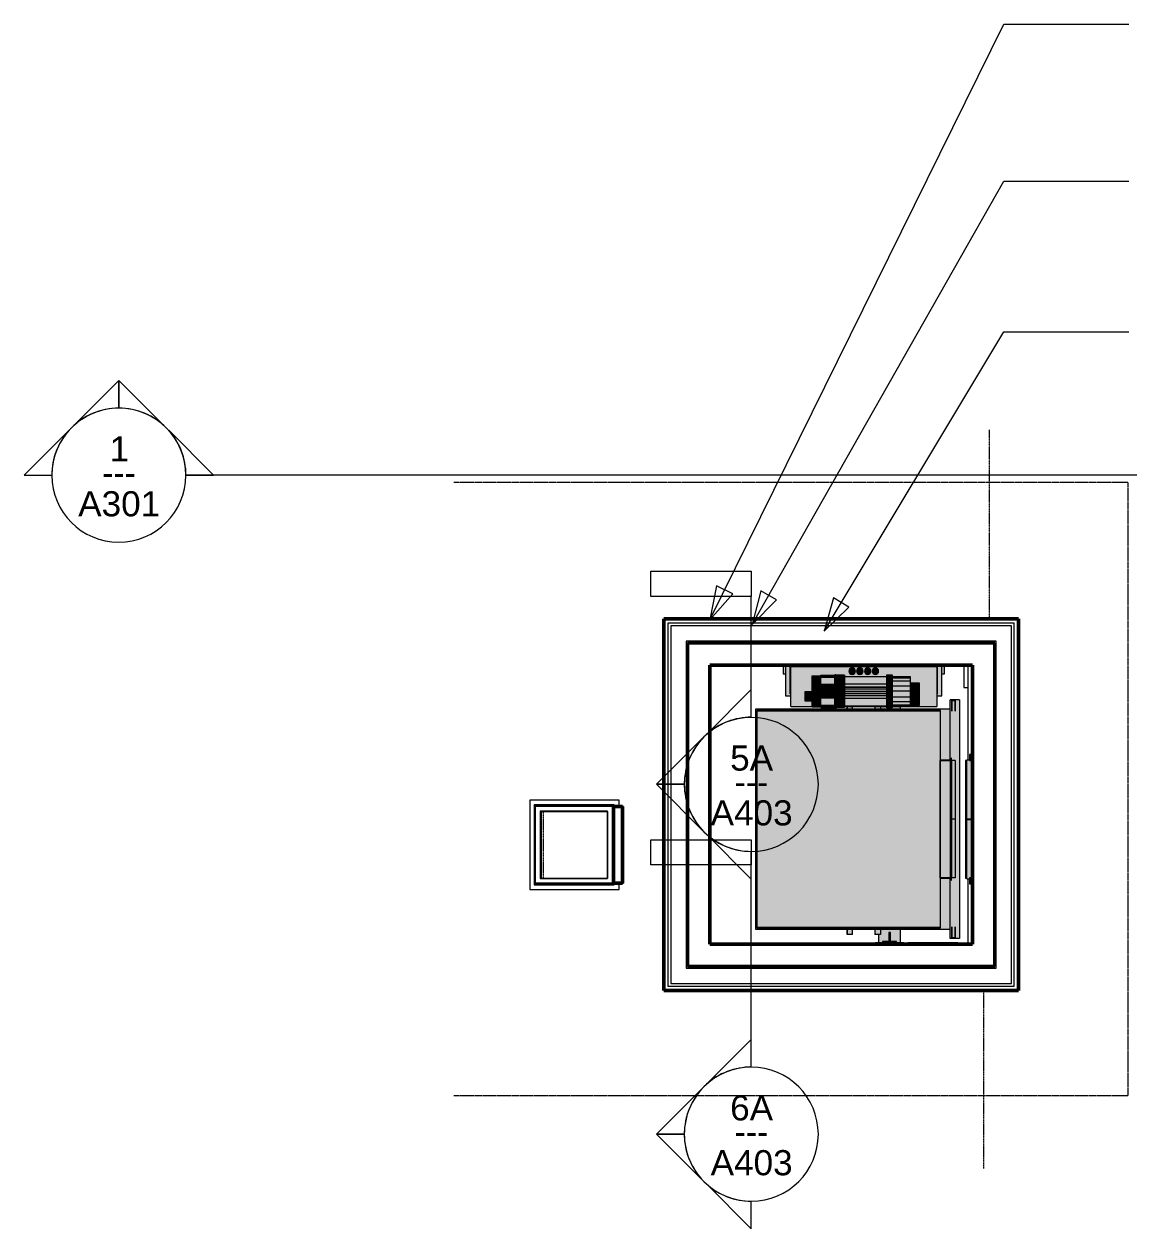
# Model space of a CAD drawing. Header units: inches. Extents: x -4250 to -935, y 9756 to 12395.
# Drawn here: x -1545 to -1149.4, y 11341.1 to 11772.5 of the extents above; entities that cross this region are included whole.
import ezdxf

# ---------------------------------------------------------------- set-up
doc = ezdxf.new("R2010")
doc.units = ezdxf.units.IN
doc.header["$MEASUREMENT"] = 0
doc.linetypes.add('Aligning Line 1_8_', pattern=[0.25, 0.125, -0.125])
doc.linetypes.add('Dash 1_16_', pattern=[0.125, 0.0625, -0.0625])
for name, color, linetype, lineweight in [('0-2', 7, 'Continuous', 9), ('A-GENM', 5, 'Continuous', 9), ('A-GENM-1', 55, 'Continuous', 9), ('A-GENM-2', 7, 'Continuous', 9), ('A-GENM-4', 5, 'Continuous', 50), ('A-ROOF-3', 7, 'Dash 1_16_', 9), ('A-WALL', 113, 'Continuous', 13), ('A-WALL-3', 250, 'Continuous', 50), ('G-ANNO-SYMB-1', 147, 'Aligning Line 1_8_', 9), ('G-ANNO-SYMB-2', 111, 'Continuous', 9), ('G-ANNO-TEXT', 231, 'Continuous', 9), ('G-IMPT-1', 55, 'Continuous', 9), ('G-IMPT-2', 1, 'Continuous', 9), ('Q-SPCQ-1', 37, 'Continuous', 9), ('Q-SPCQ-2', 7, 'Continuous', 9), ('S-BEAM', 12, 'Continuous', 9), ('S-FNDN-4', 7, 'Continuous', 9), ('S-FNDN-5', 32, 'Continuous', 50)]:
    doc.layers.add(name, color=color, linetype=linetype, lineweight=lineweight)
doc.styles.add('Arial', font='arial.ttf', dxfattribs={"height": 9})
doc.styles.add('Century Gothic_1', font='ufonts.com_century-gothic.ttf', dxfattribs={"height": 9})

# ---------------------------------------------------------------- blocks, each defined once
blk = doc.blocks.new('Otis_G2S_072320191620 - Duty_3500_Speed_150_Seismic_N_CabHeight_93_CabPanels_Y_EntHeight_84_CwtLoc_L2_CwtSafety_N_DoorHand_CO_OpeningType_Front_Glassback_N_FRSAME_NOH-2319444-FLOOR PLAN - ROOF - ELEVATOR SHAFT')
at = {"layer": 'G-IMPT-1'}
for points in [[(7.47, 77.11), (7.47, 7.9), (25.72, 7.9), (25.72, 11.44), (7.94, 11.44), (7.94, 77.23), (85.74, 77.23), (85.74, 11.44), (67.96, 11.44), (67.96, 7.9), (86.21, 7.9), (86.21, 77.7), (7.47, 77.7), (7.47, 77.17)], [(7.94, 77.23), (8.06, 77.11), (85.62, 77.11), (85.74, 77.23), (8, 77.23)], [(7.94, 53.24), (7.94, 11.44), (8.06, 11.44), (8.06, 77.11), (7.94, 77.17), (7.94, 72.15)], [(8.06, 11.56), (25.84, 11.56), (25.84, 11.5), (67.84, 11.5), (67.84, 11.56), (85.62, 11.56), (85.62, 77.11), (8.06, 77.11), (8.06, 15.41)], [(85.62, 11.56), (85.74, 11.5), (85.74, 77.23), (85.62, 77.05), (85.62, 15.41)], [(91.66, 65.24), (91.66, 65.05), (101.36, 65.06), (101.36, 65.24), (92.16, 65.24)], [(87.06, 54.39), (87.49, 54.39), (87.49, 57.39), (87.06, 57.39)], [(87.49, 54.39), (88.69, 54.39), (88.69, 57.39), (87.49, 57.39)], [(88.69, 54.39), (90.49, 54.39), (90.49, 57.39), (88.69, 57.39)], [(89.12, 59.88), (89.12, 57.51), (92.51, 57.51), (92.51, 59.88), (90.41, 59.88)], [(90.49, 57.39), (90.49, 54.39), (92.61, 54.39), (92.61, 57.39)], [(92.61, 54.39), (94.74, 54.39), (94.74, 57.39), (92.61, 57.39)], [(94.74, 57.39), (94.74, 54.39), (96.54, 54.39), (96.54, 57.39), (94.81, 57.39)], [(96.54, 57.39), (96.54, 54.39), (97.74, 54.39), (97.74, 57.39), (96.68, 57.39)], [(97.74, 57.39), (97.74, 54.39), (98.16, 54.39), (98.16, 57.39), (97.93, 57.39)], [(86.86, 49.29), (87.3, 49.29), (87.3, 54.29), (86.86, 54.29)], [(87.3, 50.99), (87.3, 49.29), (87.61, 49.29), (87.61, 54.29), (87.3, 54.29), (87.3, 53.24)], [(89.95, 49.29), (90.41, 49.29), (90.41, 54.29), (89.95, 54.29), (89.95, 50.99)], [(90.41, 54.29), (90.41, 49.29), (92.61, 49.29), (92.61, 54.29)], [(92.61, 53.24), (92.61, 49.29), (94.81, 49.29), (94.81, 54.29), (92.61, 54.29)], [(94.81, 54.29), (94.81, 49.29), (95.28, 49.29), (95.28, 54.29)], [(97.61, 49.29), (97.93, 49.29), (97.93, 54.29), (97.61, 54.29), (97.61, 50.99)], [(97.93, 49.29), (98.36, 49.29), (98.36, 54.29), (97.93, 54.29), (97.93, 50.99)], [(86.61, 48.84), (98.61, 48.84), (98.61, 49.15), (86.61, 49.15)], [(90.11, 39.05), (90.11, 30.69), (91.11, 30.69), (91.11, 45.69), (90.11, 45.69), (90.11, 43.78)], [(91.13, 45.69), (91.13, 30.69), (91.81, 30.69), (91.81, 45.69), (91.2, 45.69)], [(91.81, 45.69), (91.81, 30.69), (92.61, 30.69), (92.61, 45.69), (92.11, 45.69)], [(92.61, 31.96), (92.61, 30.69), (93.42, 30.69), (93.42, 45.69), (92.61, 45.69), (92.61, 34.32)], [(93.42, 34.32), (93.42, 30.69), (94.1, 30.69), (94.1, 45.69), (93.42, 45.69), (93.42, 39.05)], [(94.11, 31.96), (94.11, 30.69), (95.11, 30.69), (95.11, 45.69), (94.11, 45.69), (94.11, 34.32)], [(98.65, 43.06), (98.74, 42.61), (98.99, 42.23), (99.47, 41.96), (99.81, 41.89), (100.26, 41.98), (100.64, 42.23), (100.89, 42.61), (100.98, 43.06), (100.89, 43.5), (100.64, 43.88), (100.26, 44.13), (99.81, 44.22), (99.37, 44.13), (98.99, 43.88), (98.74, 43.5)], [(98.65, 40.31), (98.74, 39.86), (98.99, 39.48), (99.47, 39.21), (99.81, 39.14), (100.26, 39.23), (100.64, 39.48), (100.89, 39.86), (100.98, 40.31), (100.89, 40.75), (100.64, 41.13), (100.26, 41.38), (99.81, 41.47), (99.37, 41.38), (98.99, 41.13), (98.74, 40.75)], [(98.65, 37.48), (98.74, 37.04), (98.99, 36.66), (99.37, 36.41), (99.81, 36.32), (100.26, 36.41), (100.64, 36.66), (100.89, 37.04), (100.98, 37.48), (100.89, 37.93), (100.64, 38.3), (100.26, 38.56), (99.81, 38.64), (99.37, 38.56), (98.99, 38.3), (98.74, 37.93)], [(98.65, 34.73), (98.74, 34.29), (98.99, 33.91), (99.37, 33.66), (99.81, 33.57), (100.26, 33.66), (100.64, 33.91), (100.89, 34.32), (100.98, 34.73), (100.89, 35.18), (100.64, 35.55), (100.26, 35.81), (99.81, 35.89), (99.37, 35.81), (98.99, 35.55), (98.74, 35.18)], [(86.71, 29.78), (87.16, 29.78), (87.16, 30.61), (86.71, 30.61)], [(87.16, 29.78), (88.44, 29.78), (88.44, 30.61), (87.16, 30.61)], [(88.44, 30.61), (88.44, 29.78), (90.35, 29.78), (90.35, 30.61)], [(90.35, 29.78), (92.61, 29.78), (92.61, 30.61), (90.35, 30.61)], [(92.61, 29.78), (94.87, 29.78), (94.87, 30.61), (92.61, 30.61)], [(94.87, 29.78), (96.79, 29.78), (96.79, 30.61), (94.87, 30.61)], [(96.79, 29.78), (98.07, 29.78), (98.07, 30.61), (96.79, 30.61)], [(98.07, 29.78), (98.52, 29.78), (98.52, 30.61), (98.07, 30.61)], [(86.71, 28.72), (87.16, 28.72), (87.16, 29.67), (86.71, 29.67)], [(87.16, 29.59), (87.2, 28.72), (88.44, 28.72), (88.44, 29.67), (87.16, 29.67)], [(87.38, 24.86), (87.38, 22.23), (87.78, 22.23), (87.78, 28.56), (87.38, 28.56), (87.38, 26.8)], [(87.78, 24.86), (87.78, 22.23), (88.91, 22.23), (88.91, 28.56), (87.78, 28.56), (87.78, 26.8)], [(88.44, 28.72), (90.35, 28.72), (90.35, 29.67), (88.44, 29.67), (88.44, 29.59)], [(88.91, 22.23), (90.61, 22.23), (90.61, 28.56), (88.91, 28.56), (88.91, 24.86)], [(90.35, 29.59), (90.35, 28.72), (92.61, 28.72), (92.61, 29.67), (90.35, 29.67)], [(90.61, 28.56), (90.61, 22.23), (92.61, 22.23), (92.61, 28.56)], [(92.61, 29.59), (92.61, 28.72), (94.87, 28.72), (94.87, 29.67), (92.61, 29.67)], [(92.61, 26.8), (92.61, 22.23), (94.62, 22.23), (94.62, 28.56), (92.61, 28.56)], [(94.62, 28.56), (94.62, 22.23), (96.32, 22.23), (96.32, 28.56), (95.33, 28.56)], [(94.87, 29.59), (94.87, 28.72), (96.79, 28.72), (96.79, 29.67), (94.87, 29.67)], [(96.32, 26.8), (96.32, 22.23), (97.45, 22.23), (97.45, 28.56), (96.32, 28.56)], [(96.79, 28.72), (98.07, 28.72), (98.07, 29.67), (96.79, 29.67)], [(97.45, 28.56), (97.45, 22.23), (97.85, 22.23), (97.85, 28.56)], [(98.07, 28.72), (98.52, 28.72), (98.52, 29.67), (98.07, 29.67)], [(87.51, 22.18), (87.51, 19.01), (87.67, 19.01), (87.67, 22.18)], [(87.67, 22.18), (87.67, 19.01), (88.1, 19.01), (88.1, 22.18)], [(88.1, 19.01), (88.75, 19.01), (88.75, 22.18), (88.1, 22.18)], [(88.75, 19.01), (89.11, 19.01), (89.11, 22.18), (88.75, 22.18)], [(89.11, 19.01), (94.11, 19.01), (94.11, 22.18), (89.11, 22.18)], [(94.11, 19.01), (94.38, 19.01), (94.38, 22.18), (94.11, 22.18)], [(94.38, 19.01), (95.03, 19.01), (95.03, 22.18), (94.38, 22.18)], [(95.03, 22.18), (95.03, 19.01), (95.46, 19.01), (95.46, 22.18), (95.33, 22.18)], [(95.46, 19.01), (95.61, 19.01), (95.61, 22.18), (95.46, 22.18)], [(8.06, 11.5), (8.06, 11.44), (25.72, 11.44), (25.84, 11.56), (8.06, 11.56)], [(25.72, 7.84), (25.72, 7.6), (25.84, 7.48), (25.84, 11.56), (25.72, 11.44), (25.72, 7.9)], [(25.84, 11.5), (25.84, 7.84), (67.84, 7.84), (67.84, 11.5), (37.45, 11.5)], [(67.84, 11.56), (67.96, 11.44), (85.74, 11.44), (85.62, 11.56), (67.92, 11.56)], [(67.84, 7.84), (67.84, 7.48), (67.96, 7.6), (67.96, 11.44), (67.84, 11.5), (67.84, 7.9)], [(91.66, 12.74), (91.66, 12.55), (101.36, 12.55), (101.36, 12.74), (92.16, 12.74)], [(4.29, 7.4), (4.33, 7.36), (8.23, 7.4)], [(4.29, 6.15), (4.33, 6.19), (4.29, 6.19)], [(25, 7.48), (25.84, 7.48), (25.72, 7.6), (25, 7.6)], [(25.84, 6.15), (46.84, 6.15), (46.84, 7.4), (25.84, 7.4)], [(46.84, 7.4), (46.84, 6.15), (67.84, 6.15), (67.84, 7.4), (53.99, 7.4)], [(67.84, 7.48), (68.69, 7.48), (68.69, 7.6), (67.96, 7.6)], [(85.46, 7.4), (85.46, 7.36), (87.06, 7.4)], [(89.36, 6.19), (89.4, 6.19), (89.36, 7.36)]]:
    blk.add_hatch(color=256, dxfattribs=at).paths.add_polyline_path(points, flags=0)
h = blk.add_hatch(color=256, dxfattribs=at)
h.paths.add_polyline_path([(87.2, 65.05), (87.2, 57.39), (98.16, 57.39), (98.16, 54.39), (87.2, 54.39), (87.2, 54.29), (98.36, 54.29), (98.36, 49.29), (98.36, 49.26), (98.36, 49.15), (98.61, 49.15), (98.61, 48.84), (98.36, 48.84), (98.36, 45.73), (97.96, 45.73), (97.96, 30.61), (98.52, 30.61), (98.52, 29.78), (97.96, 29.78), (97.96, 29.67), (98.52, 29.67), (98.52, 28.72), (97.96, 28.72), (97.96, 26.8), (97.85, 26.8), (97.85, 22.23), (87.38, 22.23), (87.38, 26.8), (87.26, 26.8), (87.26, 28.72), (87.2, 28.72), (87.2, 12.74), (101.43, 12.74), (101.43, 65.05), (95.33, 65.05)], flags=0)
h.paths.add_polyline_path([(87.2, 43.78), (87.2, 30.61), (87.26, 30.61), (87.26, 45.73), (87.2, 45.73)], flags=0)
h.paths.add_polyline_path([(87.2, 29.78), (87.2, 29.67), (87.26, 29.67), (87.26, 29.78)], flags=0)
h.paths.add_polyline_path([(87.51, 22.18), (95.61, 22.18), (95.61, 19.01), (87.51, 19.01)], flags=0)
h.paths.add_polyline_path([(89.12, 59.88), (92.51, 59.88), (92.51, 57.51), (89.12, 57.51)], flags=0)
h.paths.add_polyline_path([(98.65, 34.73), (98.74, 35.18), (98.99, 35.55), (99.37, 35.81), (99.81, 35.89), (100.26, 35.81), (100.64, 35.55), (100.89, 35.18), (100.98, 34.73), (100.89, 34.29), (100.64, 33.91), (100.26, 33.66), (99.81, 33.57), (99.37, 33.66), (98.99, 33.91), (98.74, 34.32)], flags=0)
h.paths.add_polyline_path([(98.65, 37.48), (98.74, 37.93), (98.99, 38.3), (99.37, 38.56), (99.81, 38.64), (100.26, 38.56), (100.64, 38.3), (100.89, 37.93), (100.98, 37.48), (100.89, 37.04), (100.64, 36.66), (100.26, 36.41), (99.81, 36.32), (99.37, 36.41), (98.99, 36.66), (98.74, 37.04)], flags=0)
h.paths.add_polyline_path([(98.65, 40.31), (98.74, 40.75), (98.99, 41.13), (99.47, 41.4), (99.81, 41.47), (100.26, 41.38), (100.64, 41.13), (100.89, 40.75), (100.98, 40.31), (100.89, 39.86), (100.64, 39.48), (100.26, 39.23), (99.81, 39.14), (99.37, 39.23), (98.99, 39.48), (98.74, 39.86)], flags=0)
h.paths.add_polyline_path([(98.65, 43.06), (98.74, 43.5), (98.99, 43.88), (99.37, 44.13), (99.81, 44.22), (100.26, 44.13), (100.64, 43.88), (100.89, 43.5), (100.98, 43.06), (100.89, 42.61), (100.64, 42.23), (100.26, 41.98), (99.81, 41.89), (99.37, 41.98), (98.99, 42.23), (98.74, 42.61)], flags=0)
h = blk.add_hatch(color=256, dxfattribs=at)
h.paths.add_polyline_path([(87.61, 54.29), (87.61, 49.29), (89.95, 49.29), (89.95, 54.29)], flags=0)
h.paths.add_polyline_path([(95.28, 49.29), (97.61, 49.29), (97.61, 54.29), (95.28, 54.29), (95.28, 50.99)], flags=0)
h = blk.add_hatch(color=256, dxfattribs=at)
h.paths.add_polyline_path([(86.86, 45.73), (87.3, 45.73), (87.26, 48.84), (86.86, 48.84)], flags=0)
h.paths.add_polyline_path([(86.86, 49.15), (87.3, 49.15), (87.26, 49.26), (86.86, 49.26)], flags=0)
h = blk.add_hatch(color=256, dxfattribs=at)
h.paths.add_polyline_path([(87.3, 45.73), (88.55, 45.73), (88.55, 48.84), (87.3, 48.84), (87.3, 48.51)], flags=0)
h.paths.add_polyline_path([(87.3, 49.15), (88.55, 49.15), (88.55, 49.26), (87.3, 49.26)], flags=0)
h = blk.add_hatch(color=256, dxfattribs=at)
h.paths.add_polyline_path([(88.55, 48.51), (88.55, 45.73), (90.41, 45.73), (90.41, 48.84), (88.55, 48.84)], flags=0)
h.paths.add_polyline_path([(88.55, 49.15), (90.41, 49.15), (90.41, 49.26), (88.55, 49.26)], flags=0)
h = blk.add_hatch(color=256, dxfattribs=at)
h.paths.add_polyline_path([(90.41, 45.73), (92.61, 45.73), (92.61, 48.84), (90.41, 48.84), (90.41, 48.51)], flags=0)
h.paths.add_polyline_path([(90.41, 49.15), (92.61, 49.15), (92.61, 49.26), (90.41, 49.26)], flags=0)
h = blk.add_hatch(color=256, dxfattribs=at)
h.paths.add_polyline_path([(92.61, 45.73), (94.81, 45.73), (94.81, 48.84), (92.61, 48.84), (92.61, 46.14)], flags=0)
h.paths.add_polyline_path([(92.61, 49.15), (94.81, 49.15), (94.81, 49.26), (92.61, 49.26)], flags=0)
h = blk.add_hatch(color=256, dxfattribs=at)
h.paths.add_polyline_path([(94.81, 46.14), (94.81, 45.73), (96.68, 45.73), (96.68, 48.84), (94.81, 48.84), (94.81, 48.51)], flags=0)
h.paths.add_polyline_path([(94.81, 49.26), (94.81, 49.15), (96.68, 49.15), (96.68, 49.26), (95.33, 49.26)], flags=0)
h = blk.add_hatch(color=256, dxfattribs=at)
h.paths.add_polyline_path([(96.68, 49.15), (97.93, 49.15), (97.93, 49.26), (96.68, 49.26)], flags=0)
h.paths.add_polyline_path([(96.68, 45.73), (97.93, 45.73), (97.93, 48.84), (96.68, 48.84)], flags=0)
h = blk.add_hatch(color=256, dxfattribs=at)
h.paths.add_polyline_path([(97.93, 49.26), (97.96, 49.15), (98.36, 49.15), (98.36, 49.26), (97.96, 49.26)], flags=0)
h.paths.add_polyline_path([(97.93, 45.73), (98.36, 45.73), (98.36, 48.84), (97.93, 48.84)], flags=0)
h = blk.add_hatch(color=256, dxfattribs=at)
h.paths.add_polyline_path([(5.5, 44.86), (5.5, 42.89), (7.47, 42.89), (7.47, 44.86)], flags=0)
h.paths.add_polyline_path([(86.21, 44.86), (86.21, 42.89), (87.2, 42.89), (87.2, 44.86), (87.06, 44.86)], flags=0)
h = blk.add_hatch(color=256, dxfattribs=at)
h.paths.add_polyline_path([(87.26, 30.69), (87.26, 30.61), (97.96, 30.61), (97.93, 45.73), (87.26, 45.69), (87.26, 34.32)], flags=0)
h.paths.add_polyline_path([(87.26, 28.72), (87.26, 26.8), (87.38, 26.8), (87.38, 28.56), (97.85, 28.56), (97.85, 26.8), (97.96, 26.8), (97.96, 28.72), (87.38, 28.72)], flags=0)
h.paths.add_polyline_path([(87.26, 29.67), (97.96, 29.67), (97.96, 29.78), (87.26, 29.78)], flags=0)
h.paths.add_polyline_path([(90.11, 34.32), (90.11, 45.69), (95.11, 45.69), (95.11, 30.69), (90.11, 30.69)], flags=0)
h = blk.add_hatch(color=256, dxfattribs=at)
h.paths.add_polyline_path([(5.5, 34.89), (5.5, 32.93), (7.47, 32.93), (7.47, 34.89)], flags=0)
h.paths.add_polyline_path([(86.21, 32.93), (87.2, 32.93), (87.2, 34.89), (86.21, 34.89), (86.21, 34.32)], flags=0)
h = blk.add_hatch(color=256, dxfattribs=at)
h.paths.add_polyline_path([(4.09, 7.9), (4.09, 4.56), (89.59, 4.56), (89.59, 7.9), (67.96, 7.9), (67.96, 7.6), (68.69, 7.6), (68.69, 7.48), (67.84, 7.48), (67.84, 7.84), (25.84, 7.84), (25.84, 7.48), (25, 7.48), (25, 7.6), (25.72, 7.6), (25.72, 7.9), (4.29, 7.9)], flags=0)
h.paths.add_polyline_path([(4.29, 6.19), (4.33, 7.4), (4.33, 7.36), (4.33, 6.19), (4.29, 6.15)], flags=0)
h.paths.add_polyline_path([(25.84, 7.4), (46.84, 7.4), (46.84, 6.15), (25.84, 6.15)], flags=0)
h.paths.add_polyline_path([(46.84, 6.15), (46.84, 7.4), (67.84, 7.4), (67.84, 6.15), (53.99, 6.15)], flags=0)
h.paths.add_polyline_path([(85.46, 6.15), (85.46, 6.19), (89.36, 6.19), (89.36, 7.36), (89.4, 7.36), (89.36, 6.15), (87.06, 6.15)], flags=0)
at = {"layer": 'G-IMPT-2'}
for p, q in [((7.47, 77.7), (7.47, 7.9)), ((86.21, 77.7), (7.47, 77.7)), ((86.21, 7.9), (86.21, 77.7)), ((85.74, 77.23), (7.94, 77.23)), ((7.94, 77.23), (8.06, 77.11)), ((7.94, 77.23), (7.94, 11.44)), ((8.06, 77.11), (7.94, 77.23)), ((8.06, 77.11), (85.62, 77.11)), ((8.06, 11.56), (8.06, 77.11)), ((85.74, 77.23), (85.62, 77.11)), ((85.62, 77.11), (85.74, 77.23)), ((85.62, 77.11), (85.62, 11.56)), ((85.74, 11.44), (85.74, 77.23)), ((87.2, 65.05), (101.43, 65.05)), ((87.2, 65.05), (87.2, 57.39)), ((91.66, 65.05), (91.66, 65.24)), ((91.66, 65.24), (101.36, 65.24)), ((101.36, 65.24), (101.36, 65.06)), ((101.43, 65.05), (101.43, 12.74)), ((87.06, 57.39), (87.49, 57.39)), ((87.06, 57.39), (87.06, 54.39)), ((87.49, 57.39), (88.69, 57.39)), ((87.49, 57.39), (87.49, 54.39)), ((88.69, 57.39), (90.49, 57.39)), ((88.69, 57.39), (88.69, 54.39)), ((89.12, 59.88), (92.51, 59.88)), ((89.12, 57.51), (89.12, 59.88)), ((92.51, 57.51), (89.12, 57.51)), ((90.49, 57.39), (92.61, 57.39)), ((90.49, 57.39), (90.49, 54.39)), ((92.51, 59.88), (92.51, 57.51)), ((92.61, 57.39), (94.74, 57.39)), ((92.61, 57.39), (92.61, 54.39)), ((94.74, 57.39), (96.54, 57.39)), ((94.74, 57.39), (94.74, 54.39)), ((96.54, 57.39), (97.74, 57.39)), ((96.54, 57.39), (96.54, 54.39)), ((97.74, 57.39), (98.16, 57.39)), ((97.74, 57.39), (97.74, 54.39)), ((98.16, 57.39), (98.16, 54.39)), ((86.86, 54.29), (87.3, 54.29)), ((86.86, 54.29), (86.86, 49.29)), ((87.49, 54.39), (87.06, 54.39)), ((87.2, 54.39), (87.2, 54.29)), ((87.3, 54.29), (87.61, 54.29)), ((87.3, 54.29), (87.3, 49.29)), ((88.69, 54.39), (87.49, 54.39)), ((87.61, 54.29), (89.95, 54.29)), ((87.61, 54.29), (87.61, 49.29)), ((90.49, 54.39), (88.69, 54.39)), ((89.95, 54.29), (90.41, 54.29)), ((90.41, 54.29), (92.61, 54.29)), ((90.41, 54.29), (90.41, 49.29)), ((92.61, 54.39), (90.49, 54.39)), ((94.74, 54.39), (92.61, 54.39)), ((92.61, 54.29), (94.81, 54.29)), ((92.61, 49.29), (92.61, 54.29)), ((96.54, 54.39), (94.74, 54.39)), ((94.81, 54.29), (95.28, 54.29)), ((94.81, 54.29), (94.81, 49.29)), ((95.28, 54.29), (97.61, 54.29)), ((97.74, 54.39), (96.54, 54.39)), ((97.61, 54.29), (97.61, 49.29)), ((97.61, 54.29), (97.93, 54.29)), ((98.16, 54.39), (97.74, 54.39)), ((97.93, 54.29), (98.36, 54.29)), ((97.93, 54.29), (97.93, 49.29)), ((98.36, 54.29), (98.36, 49.29)), ((86.61, 49.15), (98.61, 49.15)), ((86.61, 49.15), (86.61, 48.84)), ((98.61, 48.84), (86.61, 48.84)), ((87.3, 49.29), (86.86, 49.29)), ((86.86, 49.26), (87.3, 49.26)), ((86.86, 49.15), (86.86, 49.26)), ((86.86, 45.73), (86.86, 48.84)), ((87.61, 49.29), (87.3, 49.29)), ((87.3, 49.26), (88.55, 49.26)), ((87.3, 49.15), (87.3, 49.26)), ((87.3, 45.73), (87.3, 48.84)), ((89.95, 49.29), (87.61, 49.29)), ((88.55, 49.26), (90.41, 49.26)), ((88.55, 49.15), (88.55, 49.26)), ((88.55, 45.73), (88.55, 48.84)), ((90.41, 49.29), (89.95, 49.29)), ((92.61, 49.29), (90.41, 49.29)), ((90.41, 49.26), (92.61, 49.26)), ((90.41, 49.15), (90.41, 49.26)), ((90.41, 45.73), (90.41, 48.84)), ((94.81, 49.29), (92.61, 49.29)), ((92.61, 49.26), (94.81, 49.26)), ((92.61, 49.26), (92.61, 49.15)), ((92.61, 48.84), (92.61, 45.73)), ((95.28, 49.29), (94.81, 49.29)), ((94.81, 49.26), (96.68, 49.26)), ((94.81, 49.15), (94.81, 49.26)), ((94.81, 45.73), (94.81, 48.84)), ((97.61, 49.29), (95.28, 49.29)), ((96.68, 49.26), (97.93, 49.26)), ((96.68, 49.15), (96.68, 49.26)), ((96.68, 45.73), (96.68, 48.84)), ((97.93, 49.29), (97.61, 49.29)), ((98.36, 49.29), (97.93, 49.29)), ((97.93, 49.26), (98.36, 49.26)), ((97.93, 49.15), (97.93, 49.26)), ((97.93, 45.73), (97.93, 48.84)), ((98.36, 49.15), (98.36, 49.26)), ((98.36, 45.73), (98.36, 48.84)), ((98.61, 49.15), (98.61, 48.84)), ((5.5, 42.89), (5.5, 44.86)), ((7.47, 44.86), (5.5, 44.86)), ((5.5, 44.86), (7.47, 44.86)), ((87.2, 44.86), (86.21, 44.86)), ((86.21, 44.86), (87.2, 44.86)), ((87.3, 45.73), (86.86, 45.73)), ((87.2, 45.73), (87.2, 30.61)), ((87.26, 30.61), (87.26, 45.73)), ((88.55, 45.73), (87.3, 45.73)), ((90.41, 45.73), (88.55, 45.73)), ((90.11, 45.69), (91.11, 45.69)), ((90.11, 45.69), (90.11, 30.69)), ((92.61, 45.73), (90.41, 45.73)), ((91.11, 30.69), (91.11, 45.69)), ((91.11, 45.69), (91.11, 30.69)), ((91.13, 45.69), (91.81, 45.69)), ((91.13, 30.69), (91.13, 45.69)), ((91.81, 45.69), (92.61, 45.69)), ((91.81, 30.69), (91.81, 45.69)), ((94.81, 45.73), (92.61, 45.73)), ((92.61, 45.69), (93.42, 45.69)), ((92.61, 45.69), (92.61, 30.69)), ((93.42, 45.69), (94.1, 45.69)), ((93.42, 30.69), (93.42, 45.69)), ((94.1, 30.69), (94.1, 45.69)), ((94.11, 45.69), (95.11, 45.69)), ((94.11, 45.69), (94.11, 30.69)), ((94.11, 30.69), (94.11, 45.69)), ((96.68, 45.73), (94.81, 45.73)), ((95.11, 30.69), (95.11, 45.69)), ((97.93, 45.73), (96.68, 45.73)), ((98.36, 45.73), (97.93, 45.73)), ((97.96, 45.73), (97.96, 30.61)), ((98.74, 43.5), (98.65, 43.06)), ((98.99, 43.88), (98.74, 43.5)), ((99.37, 44.13), (98.99, 43.88)), ((99.81, 44.22), (99.37, 44.13)), ((100.26, 44.13), (99.81, 44.22)), ((100.64, 43.88), (100.26, 44.13)), ((100.89, 43.5), (100.64, 43.88)), ((100.98, 43.06), (100.89, 43.5)), ((5.5, 42.89), (7.47, 42.89)), ((86.21, 42.89), (87.2, 42.89)), ((98.65, 43.06), (98.74, 42.61)), ((98.74, 40.75), (98.65, 40.31)), ((98.65, 40.31), (98.74, 39.86)), ((98.74, 42.61), (98.99, 42.23)), ((98.99, 41.13), (98.74, 40.75)), ((98.74, 39.86), (98.99, 39.48)), ((98.99, 42.23), (99.37, 41.98)), ((99.37, 41.38), (98.99, 41.13)), ((98.99, 39.48), (99.37, 39.23)), ((99.37, 41.98), (99.81, 41.89)), ((99.81, 41.47), (99.37, 41.38)), ((99.37, 39.23), (99.81, 39.14)), ((99.81, 41.89), (100.26, 41.98)), ((100.26, 41.38), (99.81, 41.47)), ((99.81, 39.14), (100.26, 39.23)), ((100.26, 41.98), (100.64, 42.23)), ((100.64, 41.13), (100.26, 41.38)), ((100.26, 39.23), (100.64, 39.48)), ((100.64, 42.23), (100.89, 42.61)), ((100.89, 40.75), (100.64, 41.13)), ((100.64, 39.48), (100.89, 39.86)), ((100.89, 42.61), (100.98, 43.06)), ((100.98, 40.31), (100.89, 40.75)), ((100.89, 39.86), (100.98, 40.31)), ((5.5, 32.93), (5.5, 34.89)), ((7.47, 34.89), (5.5, 34.89)), ((87.2, 34.89), (86.21, 34.89)), ((98.74, 37.93), (98.65, 37.48)), ((98.65, 37.48), (98.74, 37.04)), ((98.74, 35.18), (98.65, 34.73)), ((98.65, 34.73), (98.74, 34.29)), ((98.99, 38.3), (98.74, 37.93)), ((98.74, 37.04), (98.99, 36.66)), ((98.99, 35.55), (98.74, 35.18)), ((99.37, 38.56), (98.99, 38.3)), ((98.99, 36.66), (99.37, 36.41)), ((99.37, 35.81), (98.99, 35.55)), ((99.81, 38.64), (99.37, 38.56)), ((99.37, 36.41), (99.81, 36.32)), ((99.81, 35.89), (99.37, 35.81)), ((100.26, 38.56), (99.81, 38.64)), ((99.81, 36.32), (100.26, 36.41)), ((100.26, 35.81), (99.81, 35.89)), ((100.64, 38.3), (100.26, 38.56)), ((100.26, 36.41), (100.64, 36.66)), ((100.64, 35.55), (100.26, 35.81)), ((100.89, 37.93), (100.64, 38.3)), ((100.64, 36.66), (100.89, 37.04)), ((100.89, 35.18), (100.64, 35.55)), ((100.98, 37.48), (100.89, 37.93)), ((100.89, 37.04), (100.98, 37.48)), ((100.98, 34.73), (100.89, 35.18)), ((100.89, 34.29), (100.98, 34.73)), ((7.47, 32.93), (5.5, 32.93)), ((7.47, 32.93), (5.5, 32.93)), ((87.2, 32.93), (86.21, 32.93)), ((87.2, 32.93), (86.21, 32.93)), ((86.71, 30.61), (87.16, 30.61)), ((86.71, 30.61), (86.71, 29.78)), ((87.16, 30.61), (88.44, 30.61)), ((87.16, 30.61), (87.16, 29.78)), ((88.44, 30.61), (90.35, 30.61)), ((88.44, 30.61), (88.44, 29.78)), ((91.11, 30.69), (90.11, 30.69)), ((90.35, 30.61), (92.61, 30.61)), ((90.35, 30.61), (90.35, 29.78)), ((91.81, 30.69), (91.13, 30.69)), ((92.61, 30.69), (91.81, 30.69)), ((93.42, 30.69), (92.61, 30.69)), ((92.61, 30.61), (94.87, 30.61)), ((92.61, 30.61), (92.61, 29.78)), ((94.1, 30.69), (93.42, 30.69)), ((95.11, 30.69), (94.11, 30.69)), ((94.87, 30.61), (96.79, 30.61)), ((94.87, 30.61), (94.87, 29.78)), ((96.79, 30.61), (98.07, 30.61)), ((96.79, 30.61), (96.79, 29.78)), ((98.07, 30.61), (98.52, 30.61)), ((98.07, 30.61), (98.07, 29.78)), ((98.52, 30.61), (98.52, 29.78)), ((98.74, 34.29), (98.99, 33.91)), ((98.99, 33.91), (99.37, 33.66)), ((99.37, 33.66), (99.81, 33.57)), ((99.81, 33.57), (100.26, 33.66)), ((100.26, 33.66), (100.64, 33.91)), ((100.64, 33.91), (100.89, 34.29)), ((87.16, 29.78), (86.71, 29.78)), ((86.71, 29.67), (87.16, 29.67)), ((86.71, 28.72), (86.71, 29.67)), ((87.16, 28.72), (86.71, 28.72)), ((88.44, 29.78), (87.16, 29.78)), ((87.16, 29.67), (88.44, 29.67)), ((87.16, 29.67), (87.16, 28.72)), ((88.44, 28.72), (87.16, 28.72)), ((87.2, 29.78), (87.2, 29.67)), ((87.2, 28.72), (87.2, 12.74)), ((87.26, 29.67), (87.26, 29.78)), ((87.26, 26.8), (87.26, 28.72)), ((87.38, 26.8), (87.26, 26.8)), ((87.38, 28.56), (87.78, 28.56)), ((87.38, 28.56), (87.38, 22.23)), ((87.78, 28.56), (88.91, 28.56)), ((87.78, 28.56), (87.78, 22.23)), ((90.35, 29.78), (88.44, 29.78)), ((88.44, 29.67), (90.35, 29.67)), ((88.44, 29.67), (88.44, 28.72)), ((90.35, 28.72), (88.44, 28.72)), ((88.91, 28.56), (90.61, 28.56)), ((88.91, 28.56), (88.91, 22.23)), ((92.61, 29.78), (90.35, 29.78)), ((90.35, 29.67), (92.61, 29.67)), ((90.35, 29.67), (90.35, 28.72)), ((92.61, 28.72), (90.35, 28.72)), ((90.61, 28.56), (92.61, 28.56)), ((90.61, 28.56), (90.61, 22.23)), ((94.87, 29.78), (92.61, 29.78)), ((92.61, 29.67), (94.87, 29.67)), ((92.61, 29.67), (92.61, 28.72)), ((94.87, 28.72), (92.61, 28.72)), ((92.61, 28.56), (94.62, 28.56)), ((92.61, 22.23), (92.61, 28.56)), ((94.62, 28.56), (96.32, 28.56)), ((94.62, 28.56), (94.62, 22.23)), ((96.79, 29.78), (94.87, 29.78)), ((94.87, 29.67), (96.79, 29.67)), ((94.87, 29.67), (94.87, 28.72)), ((96.79, 28.72), (94.87, 28.72)), ((96.32, 28.56), (97.45, 28.56)), ((96.32, 28.56), (96.32, 22.23)), ((98.07, 29.78), (96.79, 29.78)), ((96.79, 29.67), (98.07, 29.67)), ((96.79, 29.67), (96.79, 28.72)), ((98.07, 28.72), (96.79, 28.72)), ((97.45, 28.56), (97.85, 28.56)), ((97.45, 28.56), (97.45, 22.23)), ((97.85, 28.56), (97.85, 22.23)), ((97.96, 26.8), (97.85, 26.8)), ((97.96, 29.78), (97.96, 29.67)), ((97.96, 28.72), (97.96, 26.8)), ((98.52, 29.78), (98.07, 29.78)), ((98.07, 29.67), (98.52, 29.67)), ((98.07, 29.67), (98.07, 28.72)), ((98.52, 28.72), (98.07, 28.72)), ((98.52, 29.67), (98.52, 28.72)), ((87.78, 22.23), (87.38, 22.23)), ((87.51, 22.18), (87.67, 22.18)), ((87.51, 22.18), (87.51, 19.01)), ((87.67, 22.18), (88.1, 22.18)), ((87.67, 22.18), (87.67, 19.01)), ((88.91, 22.23), (87.78, 22.23)), ((88.1, 22.18), (88.75, 22.18)), ((88.1, 22.18), (88.1, 19.01)), ((88.75, 22.18), (89.11, 22.18)), ((88.75, 22.18), (88.75, 19.01)), ((90.61, 22.23), (88.91, 22.23)), ((89.11, 19.01), (89.11, 22.18)), ((89.11, 22.18), (94.11, 22.18)), ((89.51, 19.01), (89.51, 22.18)), ((92.61, 22.23), (90.61, 22.23)), ((94.62, 22.23), (92.61, 22.23)), ((93.61, 19.01), (93.61, 22.18)), ((94.11, 22.18), (94.11, 19.01)), ((94.11, 22.18), (94.38, 22.18)), ((94.38, 22.18), (95.03, 22.18)), ((94.38, 22.18), (94.38, 19.01)), ((96.32, 22.23), (94.62, 22.23)), ((95.03, 22.18), (95.46, 22.18)), ((95.03, 22.18), (95.03, 19.01)), ((95.46, 22.18), (95.61, 22.18)), ((95.46, 22.18), (95.46, 19.01)), ((95.61, 22.18), (95.61, 19.01)), ((97.45, 22.23), (96.32, 22.23)), ((97.85, 22.23), (97.45, 22.23)), ((87.67, 19.01), (87.51, 19.01)), ((88.1, 19.01), (87.67, 19.01)), ((88.75, 19.01), (88.1, 19.01)), ((89.11, 19.01), (88.75, 19.01)), ((94.11, 19.01), (89.11, 19.01)), ((94.38, 19.01), (94.11, 19.01)), ((95.03, 19.01), (94.38, 19.01)), ((95.46, 19.01), (95.03, 19.01)), ((95.61, 19.01), (95.46, 19.01)), ((7.94, 11.44), (8.06, 11.44)), ((8.06, 11.44), (8.06, 11.56)), ((25.84, 11.56), (8.06, 11.56)), ((8.06, 11.56), (8.06, 11.44)), ((8.06, 11.44), (25.72, 11.44)), ((25.84, 11.56), (25.72, 11.44)), ((25.72, 11.44), (25.84, 11.56)), ((25.72, 11.44), (25.72, 7.6)), ((25.84, 7.48), (25.84, 11.56)), ((67.84, 11.5), (25.84, 11.5)), ((25.84, 11.5), (67.84, 11.5)), ((67.96, 11.44), (67.84, 11.56)), ((67.84, 11.56), (67.84, 7.48)), ((85.62, 11.56), (67.84, 11.56)), ((67.84, 11.56), (67.96, 11.44)), ((67.96, 7.6), (67.96, 11.44)), ((67.96, 11.44), (85.74, 11.44)), ((85.74, 11.44), (85.62, 11.56)), ((85.62, 11.56), (85.74, 11.44)), ((101.43, 12.74), (87.2, 12.74)), ((91.66, 12.55), (91.66, 12.74)), ((101.36, 12.55), (91.66, 12.55)), ((101.36, 12.74), (101.36, 12.55)), ((4.09, 7.9), (25.72, 7.9)), ((4.09, 4.56), (4.09, 7.9)), ((89.59, 4.56), (4.09, 4.56)), ((8.23, 7.4), (4.29, 7.4)), ((4.29, 7.4), (4.33, 7.36)), ((4.29, 7.4), (4.29, 6.15)), ((4.33, 7.36), (4.29, 7.4)), ((4.29, 6.15), (4.33, 6.19)), ((4.33, 6.19), (4.29, 6.15)), ((4.29, 6.15), (8.23, 6.15)), ((4.33, 7.36), (8.23, 7.36)), ((4.33, 6.19), (4.33, 7.36)), ((8.23, 6.19), (4.33, 6.19)), ((7.47, 7.9), (25.72, 7.9)), ((8.23, 7.36), (8.23, 7.4)), ((8.23, 6.15), (8.23, 6.19)), ((25.72, 7.6), (25, 7.6)), ((25, 7.6), (25, 7.48)), ((25, 7.48), (25.84, 7.48)), ((25.84, 7.48), (25.72, 7.6)), ((25.72, 7.6), (25.84, 7.48)), ((25.84, 7.84), (67.84, 7.84)), ((25.84, 7.4), (46.84, 7.4)), ((25.84, 6.15), (25.84, 7.4)), ((46.84, 6.15), (25.84, 6.15)), ((46.84, 6.15), (46.84, 7.4)), ((46.84, 7.4), (67.84, 7.4)), ((46.84, 6.15), (46.84, 7.4)), ((67.84, 6.15), (46.84, 6.15)), ((67.96, 7.6), (67.84, 7.48)), ((67.84, 7.48), (67.96, 7.6)), ((67.84, 7.48), (68.69, 7.48)), ((67.84, 6.15), (67.84, 7.4)), ((67.96, 7.9), (89.59, 7.9)), ((67.96, 7.9), (86.21, 7.9)), ((68.69, 7.6), (67.96, 7.6)), ((68.69, 7.48), (68.69, 7.6)), ((89.4, 7.4), (85.46, 7.4)), ((85.46, 7.4), (85.46, 7.36)), ((85.46, 7.36), (89.36, 7.36)), ((89.36, 6.19), (85.46, 6.19)), ((85.46, 6.19), (85.46, 6.15)), ((85.46, 6.15), (89.4, 6.15)), ((89.4, 7.4), (89.36, 7.36)), ((89.36, 7.36), (89.4, 7.4)), ((89.36, 7.36), (89.36, 6.19)), ((89.4, 6.15), (89.36, 6.19)), ((89.36, 6.19), (89.4, 6.15)), ((89.4, 6.15), (89.4, 7.4)), ((89.59, 4.56), (89.59, 7.9))]:
    blk.add_line(p, q, dxfattribs=at)
blk = doc.blocks.new('Otis_G2S_072320191620 - Duty_3500_Speed_150_Seismic_N_CwtLoc_L2_PitDepth_60_OpeningType_Front_CwtSafety_N_FRSAME_NPT-2319443-FLOOR PLAN - ROOF - ELEVATOR SHAFT')
at = {"layer": 'G-IMPT-1'}
for points in [[(2.69, 32.56), (2.69, 32.13), (2.99, 32.13), (2.99, 29.94), (6.18, 29.94), (6.16, 29.31), (2.99, 29.31), (2.97, 27.13), (2.69, 27.13), (2.69, 25.69), (7.47, 25.72), (7.44, 32.93), (5.5, 32.93), (5.5, 33.56), (2.69, 33.56)], [(86.21, 32.93), (86.24, 25.69), (87.2, 25.69), (87.16, 28.72), (86.71, 28.72), (86.71, 29.67), (87.2, 29.67), (87.16, 29.78), (86.71, 29.78), (86.71, 30.61), (87.2, 30.61), (87.16, 32.93), (86.24, 32.93)]]:
    blk.add_hatch(color=256, dxfattribs=at).paths.add_polyline_path(points, flags=0)
at = {"layer": 'G-IMPT-2'}
for p, q in [((5.5, 33.56), (2.69, 33.56)), ((2.69, 33.56), (2.69, 32.13)), ((2.69, 27.13), (2.69, 25.69)), ((2.69, 25.69), (7.44, 25.69)), ((86.24, 25.69), (87.2, 25.69))]:
    blk.add_line(p, q, dxfattribs=at)
blk = doc.blocks.new('Otis_G2S_072320191620 - Otis_G2S_072320191620-2295120-FLOOR PLAN - ROOF - ELEVATOR SHAFT')
at = {"layer": 'A-GENM-1'}
h = blk.add_hatch(color=256, dxfattribs=at)
h.paths.add_polyline_path([(91.02, 66.89), (91.02, 65.05), (91.66, 65.05), (91.66, 65.24), (101.36, 65.24), (101.36, 65.05), (101.43, 65.05), (101.43, 63.94), (102, 63.94), (102, 66.89), (92.16, 66.89)], flags=0)
h.paths.add_polyline_path([(91.02, 12.74), (91.02, 10.91), (102, 10.91), (102, 13.86), (101.43, 13.86), (101.43, 12.74), (101.36, 12.74), (101.36, 12.55), (91.66, 12.55), (91.66, 12.74)], flags=0)
h = blk.add_hatch(color=256, dxfattribs=at)
h.paths.add_polyline_path([(98.85, 10.02), (102, 10.02), (102, 10.91), (98.85, 10.91), (98.85, 10.68)], flags=0)
h.paths.add_polyline_path([(98.85, 66.89), (102, 66.89), (102, 67.78), (98.85, 67.78), (98.85, 67.42)], flags=0)
h = blk.add_hatch(color=256, dxfattribs=at)
h.paths.add_polyline_path([(101.43, 13.86), (102, 13.86), (102, 14.06), (101.43, 14.05), (101.43, 13.89)], flags=0)
h.paths.add_polyline_path([(101.43, 63.94), (101.43, 63.74), (102, 63.74), (102, 63.94), (101.53, 63.94)], flags=0)
for points in [[(2, 24.86), (2, 24.63), (2.68, 24.63), (2.68, 34.63), (2, 34.63), (2, 27.13)], [(2.68, 29.31), (2.68, 27.13), (2.99, 27.13), (2.99, 29.31), (6.18, 29.31), (6.18, 29.94), (2.99, 29.94), (2.97, 32.13), (2.68, 32.13), (2.68, 29.94)], [(2, 7.9), (2, 6.14), (2.5, 6.14), (2.5, 22.14), (2, 22.14), (2, 15.41)], [(25.69, 2.41), (25.69, 2), (46.62, 2), (46.62, 1.25), (46.81, 1.25), (46.81, 2.41), (29.18, 2.41)], [(46.62, 0), (46.87, 0), (46.87, 0.96), (46.62, 0.96)], [(46.81, 1.65), (46.81, 1.25), (46.87, 1.25), (46.87, 2), (67.81, 2), (67.81, 2.41), (46.81, 2.41), (46.81, 2)]]:
    blk.add_hatch(color=256, dxfattribs=at).paths.add_polyline_path(points, flags=0)
h = blk.add_hatch(color=256, dxfattribs=at)
h.paths.add_polyline_path([(2, 5.89), (2, 5.14), (2.5, 5.14), (2.5, 6.14), (2, 6.14)], flags=0)
h.paths.add_polyline_path([(2, 23.14), (2, 22.14), (2.5, 22.14), (2.5, 23.14)], flags=0)
h = blk.add_hatch(color=256, dxfattribs=at)
h.paths.add_polyline_path([(23.6, 0.25), (23.73, 0.25), (23.73, 0.83), (25.69, 0.83), (25.7, 0), (25.81, 0), (25.81, 0.96), (23.6, 0.96), (23.6, 0.83)], flags=0)
h.paths.add_polyline_path([(67.81, 0.96), (67.81, 0), (67.94, 0), (67.94, 0.83), (69.9, 0.83), (69.9, 0.25), (70.02, 0.25), (70.02, 0.96), (67.94, 0.96)], flags=0)
at = {"layer": 'A-GENM-2'}
for p, q in [((102, 66.89), (91.02, 66.89)), ((91.02, 66.89), (91.02, 65.05)), ((102, 67.78), (98.85, 67.78)), ((98.85, 67.78), (98.85, 66.89)), ((102, 63.94), (101.43, 63.94)), ((101.43, 63.74), (102, 63.74)), ((2, 34.63), (2.68, 34.63)), ((2.68, 34.63), (2.68, 32.13)), ((2.66, 32.13), (2.66, 27.13)), ((2.99, 32.13), (2.68, 32.13)), ((2.68, 32.13), (2.68, 27.13)), ((2.99, 29.94), (2.99, 32.13)), ((2.68, 27.13), (2.99, 27.13)), ((2.68, 27.13), (2.68, 24.63)), ((6.18, 29.94), (2.99, 29.94)), ((2.99, 27.13), (2.99, 29.31)), ((2.99, 29.31), (6.18, 29.31)), ((6.18, 29.31), (6.18, 29.94)), ((2.68, 24.63), (2, 24.63)), ((2.5, 23.14), (2, 23.14)), ((2, 22.14), (2.5, 22.14)), ((2.5, 22.14), (2.5, 23.14)), ((2.5, 6.14), (2.5, 22.14)), ((102, 14.06), (101.43, 14.06)), ((101.43, 13.86), (102, 13.86)), ((91.02, 12.74), (91.02, 10.91)), ((91.02, 10.91), (102, 10.91)), ((98.85, 10.91), (98.85, 10.02)), ((98.85, 10.02), (102, 10.02)), ((2.5, 6.14), (2, 6.14)), ((2, 5.14), (2.5, 5.14)), ((2.5, 5.14), (2.5, 6.14)), ((25.81, 0.96), (23.6, 0.96)), ((23.6, 0.96), (23.6, 0.25)), ((23.6, 0.25), (23.73, 0.25)), ((23.73, 0.25), (23.73, 0.83)), ((23.73, 0.83), (25.69, 0.83)), ((46.81, 2.41), (25.69, 2.41)), ((25.69, 2.41), (25.69, 2)), ((25.69, 0.83), (25.69, 0)), ((25.81, 0), (25.81, 0.96)), ((46.62, 1.25), (46.81, 1.25)), ((46.87, 0.96), (46.62, 0.96)), ((67.81, 2.41), (46.81, 2.41)), ((46.81, 2.41), (46.81, 1.25)), ((46.81, 1.25), (46.81, 2.41)), ((46.81, 1.25), (46.87, 1.25)), ((67.81, 2), (67.81, 2.41)), ((67.81, 0.96), (67.81, 0)), ((70.02, 0.96), (67.81, 0.96)), ((67.94, 0), (67.94, 0.83)), ((67.94, 0.83), (69.9, 0.83)), ((69.9, 0.83), (69.9, 0.25)), ((69.9, 0.25), (70.02, 0.25)), ((70.02, 0.25), (70.02, 0.96))]:
    blk.add_line(p, q, dxfattribs=at)
for name in ['Otis_G2S_072320191620 - Duty_3500_Speed_150_Seismic_N_CabHeight_93_CabPanels_Y_EntHeight_84_CwtLoc_L2_CwtSafety_N_DoorHand_CO_OpeningType_Front_Glassback_N_FRSAME_NOH-2319444-FLOOR PLAN - ROOF - ELEVATOR SHAFT', 'Otis_G2S_072320191620 - Duty_3500_Speed_150_Seismic_N_CwtLoc_L2_PitDepth_60_OpeningType_Front_CwtSafety_N_FRSAME_NPT-2319443-FLOOR PLAN - ROOF - ELEVATOR SHAFT']:
    blk.add_blockref(name, (0, 0))
blk = doc.blocks.new('Elevator Door-Center - 48_ x 84_-2010370-FLOOR PLAN - ROOF - ELEVATOR SHAFT')
at = {"layer": 'Q-SPCQ-1'}
h = blk.add_hatch(color=256, dxfattribs=at)
h.paths.add_polyline_path([(-25.22, 5.65), (-25.22, 4.96), (-24.84, 4.96), (-24.84, 4), (-4.03, 4), (-4.03, 6), (-25.22, 6)], flags=0)
h.paths.add_polyline_path([(-25.22, 4), (-24.97, 4), (-24.97, 4.83), (-25.22, 4.83)], flags=0)
h = blk.add_hatch(color=256, dxfattribs=at)
h.paths.add_polyline_path([(-3.78, 6), (-3.78, 4), (17.16, 4), (17.16, 4.96), (17.41, 4.96), (17.41, 6), (3.33, 6)], flags=0)
h.paths.add_polyline_path([(17.28, 4), (17.41, 4), (17.41, 4.83), (17.28, 4.83)], flags=0)
at = {"layer": 'Q-SPCQ-2'}
for p, q in [((-25.22, 6), (-4.03, 6)), ((-25.22, 6), (-25.22, 4.96)), ((-25.22, 4.83), (-25.22, 4)), ((-4.03, 4), (-4.03, 6)), ((-3.78, 6), (17.41, 6)), ((-3.78, 4), (-3.78, 6)), ((17.41, 6), (17.41, 4.96)), ((17.41, 4.83), (17.41, 4))]:
    blk.add_line(p, q, dxfattribs=at)

msp = doc.modelspace()

# ---------------------------------------------------------------- linework, layer by layer
at = {"layer": 'A-GENM'}
for p, q in [((-1331.93, 11494.6), (-1363.92, 11494.6)), ((-1363.92, 11494.6), (-1363.92, 11462.6)), ((-1362.1, 11492.61), (-1362.43, 11492.95)), ((-1362.43, 11492.95), (-1362.43, 11464.24)), ((-1333.72, 11492.95), (-1362.43, 11492.95)), ((-1361.86, 11492.35), (-1362.12, 11492.61)), ((-1362.12, 11492.61), (-1362.12, 11464.58)), ((-1334.1, 11492.61), (-1362.12, 11492.61)), ((-1361.92, 11464.85), (-1361.92, 11492.35)), ((-1334.42, 11492.35), (-1361.92, 11492.35)), ((-1336.08, 11490.69), (-1360.26, 11490.69)), ((-1360.26, 11490.69), (-1360.26, 11466.5)), ((-1360.17, 11490.6), (-1360.17, 11466.6)), ((-1336.17, 11490.6), (-1360.17, 11490.6)), ((-1360.17, 11466.6), (-1360.17, 11490.6)), ((-1360.17, 11490.6), (-1336.17, 11490.6)), ((-1359.92, 11490.6), (-1359.92, 11466.6)), ((-1336.17, 11466.6), (-1336.17, 11490.6)), ((-1336.17, 11490.6), (-1336.17, 11466.6)), ((-1336.08, 11466.5), (-1336.08, 11490.69)), ((-1334.42, 11492.35), (-1333.97, 11492.35)), ((-1334.42, 11492.35), (-1334.42, 11464.85)), ((-1334.1, 11492.61), (-1334.37, 11492.35)), ((-1334.1, 11492.35), (-1334.1, 11492.61)), ((-1334.08, 11492.61), (-1334.1, 11492.61)), ((-1333.72, 11492.95), (-1334.08, 11492.61)), ((-1334.08, 11492.35), (-1334.08, 11492.61)), ((-1333.72, 11492.35), (-1333.72, 11492.95)), ((-1331.93, 11492.35), (-1331.93, 11494.6)), ((-1331.93, 11494.6), (-1331.93, 11494.6)), ((-1330.39, 11492.35), (-1330.72, 11492.35)), ((-1330.39, 11464.85), (-1330.39, 11492.35)), ((-1361.86, 11464.85), (-1362.12, 11464.58)), ((-1334.42, 11464.85), (-1361.92, 11464.85)), ((-1360.26, 11466.5), (-1336.08, 11466.5)), ((-1360.17, 11466.6), (-1336.17, 11466.6)), ((-1336.17, 11466.6), (-1360.17, 11466.6)), ((-1333.97, 11464.85), (-1334.42, 11464.85)), ((-1334.37, 11464.85), (-1334.1, 11464.58)), ((-1334.1, 11464.58), (-1334.1, 11464.85)), ((-1334.08, 11464.58), (-1334.08, 11464.85)), ((-1333.72, 11464.24), (-1333.72, 11464.85)), ((-1331.93, 11462.6), (-1331.93, 11464.85)), ((-1330.72, 11464.85), (-1330.39, 11464.85)), ((-1363.92, 11462.6), (-1331.93, 11462.6)), ((-1362.1, 11464.58), (-1362.43, 11464.24)), ((-1362.43, 11464.24), (-1333.72, 11464.24)), ((-1362.12, 11464.58), (-1334.1, 11464.58)), ((-1334.1, 11464.58), (-1334.08, 11464.58)), ((-1334.08, 11464.58), (-1333.72, 11464.24)), ((-1331.93, 11462.6), (-1331.93, 11462.6))]:
    msp.add_line(p, q, dxfattribs=at)
at = {"layer": 'A-GENM-4'}
for p, q in [((-1330.72, 11492.35), (-1333.97, 11492.35)), ((-1333.97, 11492.35), (-1333.97, 11464.85)), ((-1330.72, 11464.85), (-1330.72, 11492.35)), ((-1333.97, 11464.85), (-1330.72, 11464.85))]:
    msp.add_line(p, q, dxfattribs=at)
at = {"layer": 'A-ROOF-3'}
for p, q in [((-1199.37, 11559.49), (-1199.37, 11627.28)), ((-1359.2, 11490.6), (-1359.2, 11466.6)), ((-1201.32, 11362.67), (-1201.32, 11426.49))]:
    msp.add_line(p, q, dxfattribs=at)
at = {"layer": 'A-WALL'}
for p, q in [((-1190.47, 11557.99), (-1314.47, 11557.99)), ((-1314.47, 11557.99), (-1314.47, 11427.99)), ((-1191.47, 11556.99), (-1313.47, 11556.99)), ((-1313.47, 11556.99), (-1313.47, 11428.99)), ((-1191.47, 11428.99), (-1191.47, 11556.99)), ((-1190.47, 11427.99), (-1190.47, 11557.99)), ((-1196.97, 11551.49), (-1307.97, 11551.49)), ((-1307.97, 11551.49), (-1307.97, 11434.49)), ((-1196.97, 11434.49), (-1196.97, 11551.49)), ((-1307.97, 11434.49), (-1196.97, 11434.49)), ((-1314.47, 11427.99), (-1190.47, 11427.99)), ((-1313.47, 11428.99), (-1191.47, 11428.99))]:
    msp.add_line(p, q, dxfattribs=at)
at = {"layer": 'A-WALL-3'}
for p, q in [((-1197.47, 11550.99), (-1307.47, 11550.99)), ((-1307.47, 11550.99), (-1307.47, 11542.99)), ((-1197.47, 11542.99), (-1197.47, 11550.99)), ((-1307.47, 11542.99), (-1307.47, 11442.99)), ((-1299.47, 11542.99), (-1205.47, 11542.99)), ((-1299.47, 11442.99), (-1299.47, 11542.99)), ((-1205.47, 11542.99), (-1205.47, 11442.99)), ((-1197.47, 11434.99), (-1197.47, 11542.99)), ((-1307.47, 11442.99), (-1307.47, 11434.99)), ((-1205.47, 11442.99), (-1299.47, 11442.99)), ((-1307.47, 11434.99), (-1205.47, 11434.99)), ((-1205.47, 11434.99), (-1197.47, 11434.99))]:
    msp.add_line(p, q, dxfattribs=at)
at = {"layer": 'G-ANNO-SYMB-1'}
for p, q in [((-1149.82, 11608.39), (-1391.11, 11608.39)), ((-1149.82, 11608.39), (-1149.82, 11388.71)), ((-1149.82, 11388.71), (-1391.11, 11388.71))]:
    msp.add_line(p, q, dxfattribs=at)
at = {"layer": 'G-ANNO-SYMB-2'}
for p, q in [((-1511.11, 11644.93), (-1528.08, 11627.96)), ((-1511.11, 11634.99), (-1511.11, 11644.93)), ((-1494.14, 11627.96), (-1511.11, 11644.93)), ((-1511.11, 11644.93), (-1511.11, 11634.99)), ((-1528.95, 11627.09), (-1545.05, 11610.99)), ((-1477.17, 11610.99), (-1493.27, 11627.09)), ((-1545.05, 11610.99), (-1535.14, 11610.99)), ((-992.5, 11610.99), (-1487.11, 11610.99)), ((-1487.08, 11610.99), (-1477.17, 11610.99)), ((-1284.62, 11524.29), (-1284.62, 11567.6)), ((-1284.62, 11534.23), (-1300.73, 11518.12)), ((-1284.62, 11524.32), (-1284.62, 11534.23)), ((-1301.6, 11517.26), (-1318.57, 11500.29)), ((-1308.62, 11500.29), (-1318.57, 11500.29)), ((-1318.57, 11500.29), (-1301.6, 11483.32)), ((-1318.57, 11500.29), (-1308.62, 11500.29)), ((-1300.73, 11482.45), (-1284.62, 11466.35)), ((-1284.62, 11466.35), (-1284.62, 11476.26)), ((-1284.62, 11399), (-1284.62, 11471.4)), ((-1284.62, 11408.94), (-1300.73, 11392.84)), ((-1284.62, 11399.03), (-1284.62, 11408.94)), ((-1301.6, 11391.97), (-1318.57, 11375)), ((-1308.62, 11375), (-1318.57, 11375)), ((-1318.57, 11375), (-1301.6, 11358.03)), ((-1318.57, 11375), (-1308.62, 11375)), ((-1300.73, 11357.16), (-1284.62, 11341.06)), ((-1284.62, 11341.06), (-1284.62, 11350.97))]:
    msp.add_line(p, q, dxfattribs=at)
at = {"layer": 'G-ANNO-SYMB-2', "extrusion": (0, 0, -1)}
for p, q in [((-1320.62, 11567.6), (-1320.62, 11576.6)), ((-1320.62, 11576.6), (-1284.62, 11576.6)), ((-1284.62, 11576.6), (-1284.62, 11567.6)), ((-1284.62, 11567.6), (-1320.62, 11567.6)), ((-1320.62, 11471.4), (-1320.62, 11480.4)), ((-1320.62, 11480.4), (-1284.62, 11480.4)), ((-1284.62, 11480.4), (-1284.62, 11471.4)), ((-1284.62, 11471.4), (-1320.62, 11471.4))]:
    msp.add_line(p, q, dxfattribs=at)
at = {"layer": 'G-ANNO-SYMB-2'}
for centre, radius, start, end in [((-1511.14, 11610.99), 24, 0, 180), ((-1511.11, 11610.99), 24, 90, 135), ((-1511.11, 11610.99), 24, 45, 90), ((-1511.11, 11610.99), 24.03, 137.9216, 180), ((-1511.11, 11610.99), 24.03, 0, 42.0784), ((-1511.14, 11610.99), 24, 180, 0), ((-1284.62, 11500.26), 24, 90, 270), ((-1284.62, 11500.29), 24.03, 90, 132.0784), ((-1284.62, 11500.26), 24, 270, 90), ((-1284.62, 11500.29), 24, 135, 180), ((-1284.62, 11500.29), 24, 180, 225), ((-1284.62, 11500.29), 24.03, 227.9216, 270), ((-1284.62, 11374.97), 24, 90, 270), ((-1284.62, 11375), 24.03, 90, 132.0784), ((-1284.62, 11374.97), 24, 270, 90), ((-1284.62, 11375), 24, 135, 180), ((-1284.62, 11375), 24, 180, 225), ((-1284.62, 11375), 24.03, 227.9216, 270)]:
    msp.add_arc(centre, radius, start, end, dxfattribs=at)
at = {"layer": 'G-ANNO-TEXT'}
for p, q in [((-1299.48, 11559.2), (-1194.22, 11772.55)), ((-1194.22, 11772.55), (-1149.41, 11772.51)), ((-1284.3, 11557.51), (-1194.22, 11716.35)), ((-1194.22, 11716.35), (-1149.41, 11716.31)), ((-1258.59, 11555.08), (-1194.22, 11662.32)), ((-1194.22, 11662.32), (-1149.41, 11662.28)), ((-1297.05, 11571.38), (-1299.48, 11559.2)), ((-1299.48, 11559.2), (-1291.29, 11568.54)), ((-1291.29, 11568.54), (-1297.05, 11571.38)), ((-1281.18, 11569.54), (-1284.3, 11557.51)), ((-1275.59, 11566.37), (-1281.18, 11569.54)), ((-1284.3, 11557.51), (-1275.59, 11566.37)), ((-1255.17, 11567.02), (-1258.59, 11555.08)), ((-1249.66, 11563.71), (-1255.17, 11567.02)), ((-1258.59, 11555.08), (-1249.66, 11563.71))]:
    msp.add_line(p, q, dxfattribs=at)
at = {"layer": 'S-BEAM'}
for p, q in [((-1207.12, 11542.97), (-1205.47, 11542.97)), ((-1207.12, 11542.97), (-1207.12, 11509.05)), ((-1207.12, 11466.43), (-1207.12, 11442.99))]:
    msp.add_line(p, q, dxfattribs=at)
at = {"layer": 'S-FNDN-4'}
for p, q in [((-1208.47, 11542.99), (-1208.47, 11534.99)), ((-1208.47, 11534.99), (-1207.12, 11534.99))]:
    msp.add_line(p, q, dxfattribs=at)
at = {"layer": 'S-FNDN-5'}
for p, q in [((-1188.97, 11559.49), (-1315.97, 11559.49)), ((-1315.97, 11559.49), (-1315.97, 11426.49)), ((-1188.97, 11426.49), (-1188.97, 11559.49)), ((-1307.47, 11550.99), (-1197.47, 11550.99)), ((-1307.47, 11434.99), (-1307.47, 11550.99)), ((-1197.47, 11550.99), (-1197.47, 11434.99)), ((-1197.47, 11434.99), (-1307.47, 11434.99)), ((-1315.97, 11426.49), (-1188.97, 11426.49))]:
    msp.add_line(p, q, dxfattribs=at)

# ---------------------------------------------------------------- block references
at = {"layer": '0-2'}
for name, p, rotation in [('Otis_G2S_072320191620 - Otis_G2S_072320191620-2295120-FLOOR PLAN - ROOF - ELEVATOR SHAFT', (-1205.47, 11440.99), 89.99999999998951), ('Elevator Door-Center - 48_ x 84_-2010370-FLOOR PLAN - ROOF - ELEVATOR SHAFT', (-1201.47, 11491.64), 90.0000000000186)]:
    msp.add_blockref(name, p, dxfattribs=dict(at, rotation=rotation))

# ---------------------------------------------------------------- texts
at = {"layer": 'G-ANNO-SYMB-2', "char_height": 9, "attachment_point": 1}
for s, insert, width, style in [('1', (-1514.43, 11624.9), 8.484, 'Arial'), ('---', (-1517.08, 11616.39), 15.453, 'Century Gothic_1'), ('A301', (-1525.67, 11605.26), 35.754, 'Arial'), ('5A', (-1292.2, 11514.19), 18.786, 'Arial'), ('---', (-1290.6, 11505.69), 15.453, 'Century Gothic_1'), ('A403', (-1299.19, 11494.56), 35.754, 'Arial'), ('6A', (-1292.2, 11388.91), 18.786, 'Arial'), ('---', (-1290.6, 11380.4), 15.453, 'Century Gothic_1'), ('A403', (-1299.19, 11369.27), 35.754, 'Arial')]:
    msp.add_mtext(s, dxfattribs=dict(at, insert=insert, width=width, style=style))

doc.saveas('drawing.dxf')
